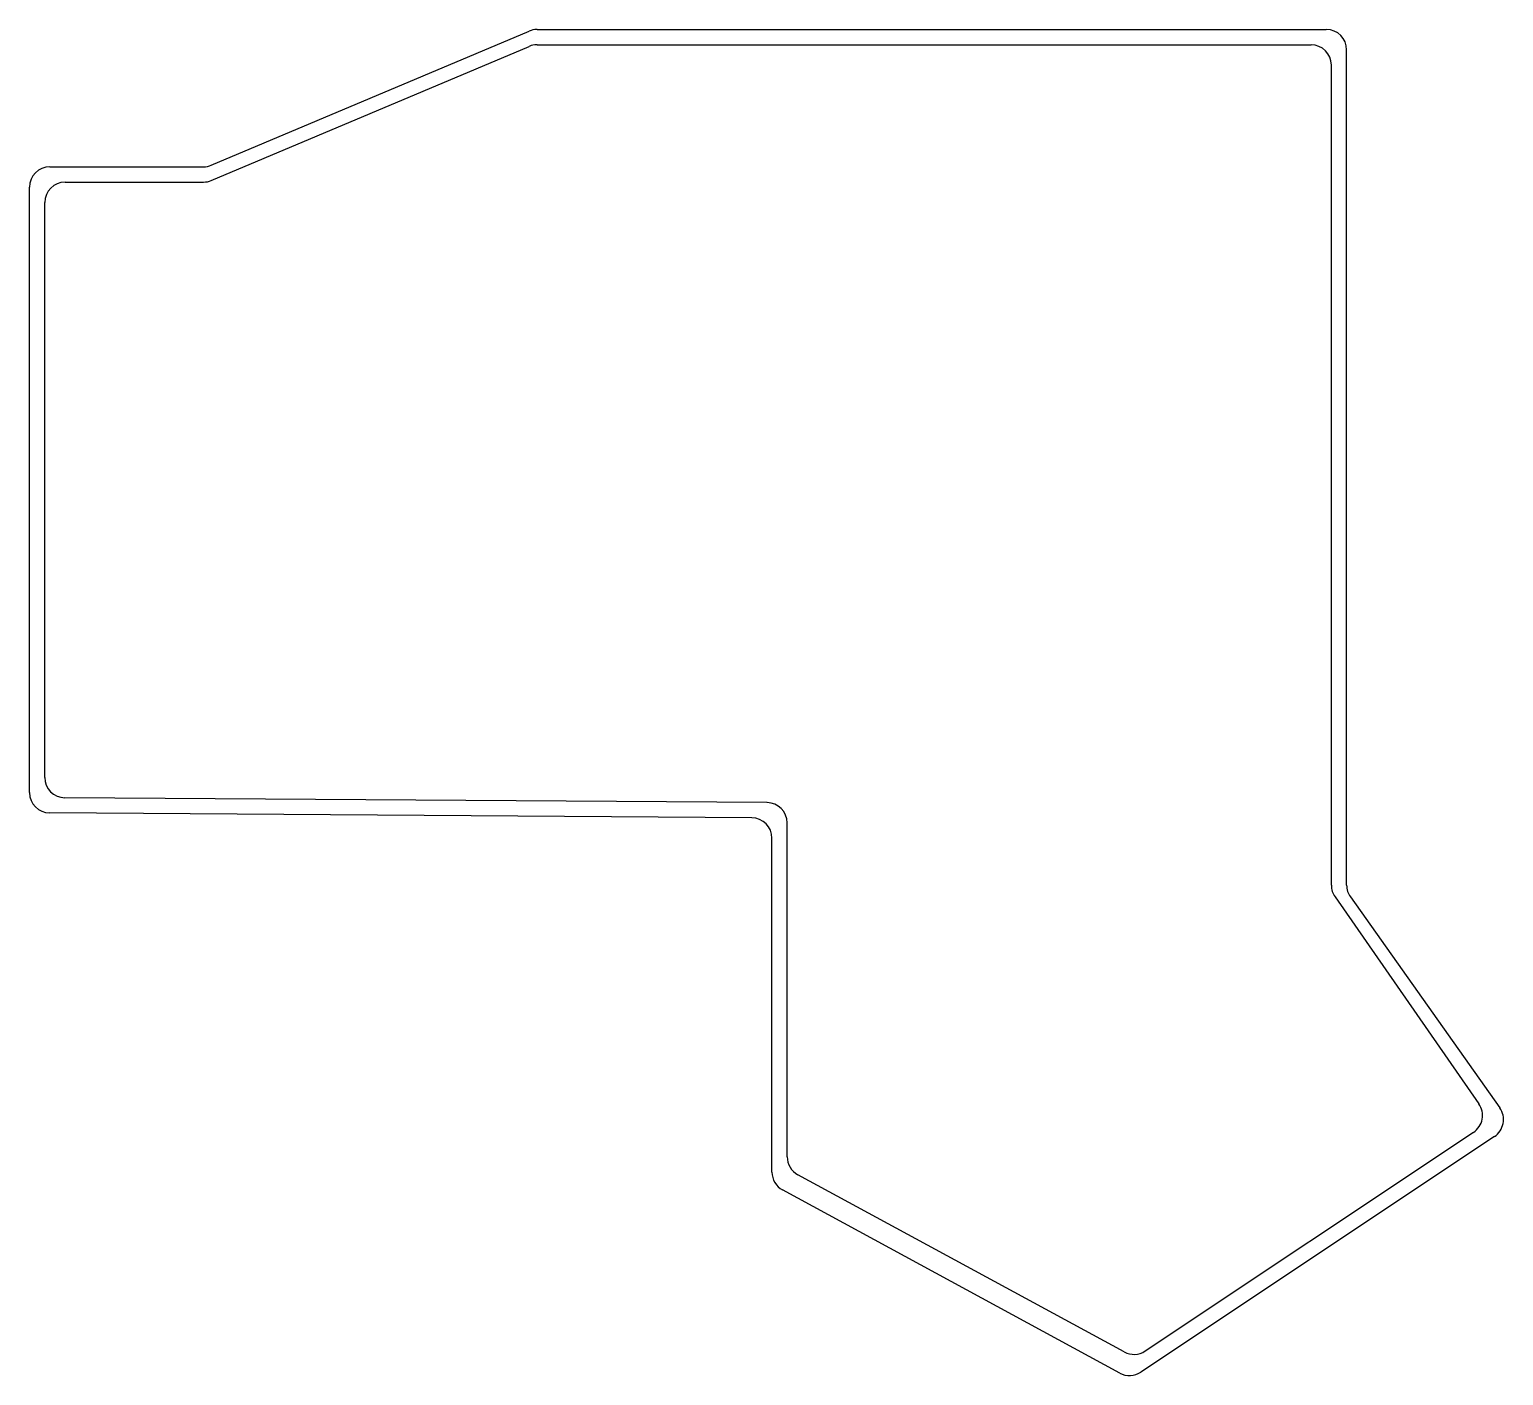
# Model space of a CAD drawing. Header units: millimetres. Extents: x 86 to 231, y -268 to -136.
import ezdxf

# ---------------------------------------------------------------- set-up
doc = ezdxf.new("R2010")
doc.units = ezdxf.units.MM

msp = doc.modelspace()

# ---------------------------------------------------------------- linework, layer by layer
for p, q in [((104.37, -149.09), (135.63, -135.91)), ((136.4, -135.75), (214, -135.75)), ((104.37, -150.59), (135.63, -137.41)), ((136.4, -137.25), (212.5, -137.25)), ((216, -219.86), (216, -137.75)), ((214.5, -219.87), (214.5, -139.25)), ((88.5, -149.25), (103.6, -149.25)), ((86.5, -210.76), (86.5, -151.25)), ((90, -150.75), (103.6, -150.75)), ((88, -209.26), (88, -152.75)), ((159.01, -211.74), (89.99, -211.26)), ((157.51, -213.24), (88.49, -212.76)), ((161, -246.56), (161, -213.74)), ((159.5, -248.06), (159.5, -215.24)), ((214.86, -221.01), (229, -241.35)), ((216.37, -221.02), (231.06, -241.75)), ((230.53, -244.57), (195.75, -267.72)), ((228.47, -244.16), (196.2, -265.65)), ((194.13, -265.74), (162.05, -248.32)), ((193.69, -267.81), (160.55, -249.82))]:
    msp.add_line(p, q)
for centre, start, end in [((136.4, -137.75), 90, 112.8737), ((214, -137.75), 0, 90), ((136.4, -139.25), 90, 112.8737), ((212.5, -139.25), 0, 90), ((88.5, -151.25), 90, 180), ((103.6, -147.25), 270, 292.8737), ((103.6, -148.75), 270, 292.8737), ((90, -152.75), 90, 180), ((90, -209.26), 180, 269.6076), ((88.5, -210.76), 180, 269.6076), ((159, -213.74), 0, 89.6076), ((157.5, -215.24), 0, 89.6076), ((216.5, -219.87), 180, 214.8145), ((218, -219.86), 180, 215.3181), ((227.36, -242.49), 303.6616, 34.8145), ((229.42, -242.91), 303.6508, 35.3181), ((163, -246.56), 180, 241.5), ((161.5, -248.06), 180, 241.5), ((195.09, -263.98), 241.5, 303.6616), ((194.65, -266.06), 241.5, 303.6508)]:
    msp.add_arc(centre, 2, start, end)

doc.saveas('drawing.dxf')
